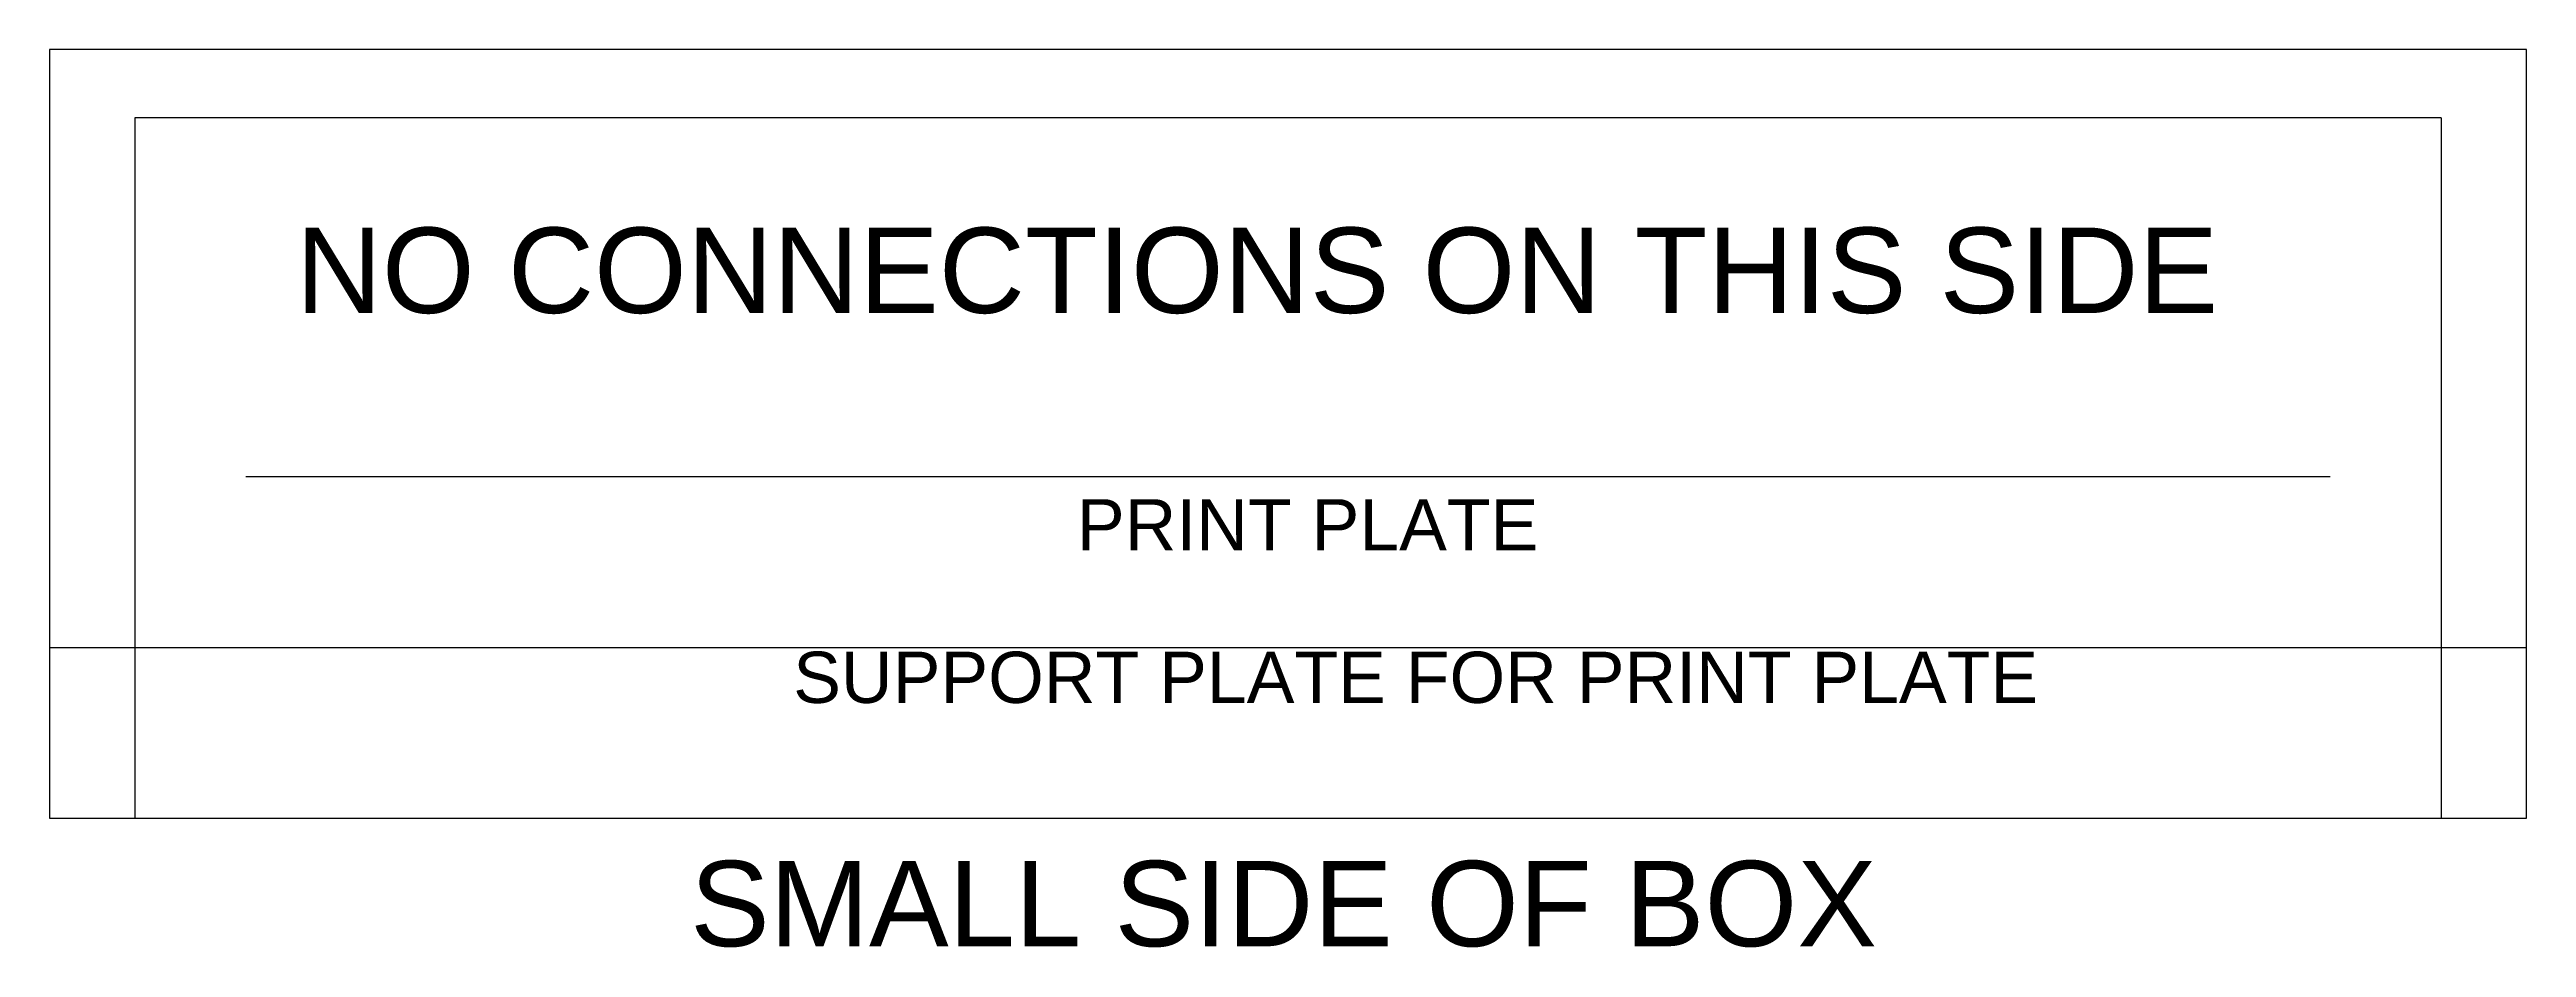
# Model space of a CAD drawing. Header units: millimetres. Extents: x -145 to 145, y -60 to 45.
import ezdxf

# ---------------------------------------------------------------- set-up
doc = ezdxf.new("R2010")
doc.units = ezdxf.units.MM
doc.layers.get('0').update_dxf_attribs({"lineweight": 25})
doc.layers.add('layer 1', color=5, linetype='Continuous', lineweight=25, true_color=0x0000ff)
doc.layers.add('layer 2', color=3, linetype='Continuous', lineweight=25, true_color=0x00ff00)
doc.styles.add('textstyle11', font='')
doc.styles.add('textstyle12', font='')
doc.styles.add('textstyle13', font='')
doc.styles.add('textstyle14', font='')
doc.styles.get('textstyle11').set_extended_font_data('Arial')
doc.styles.get('textstyle12').set_extended_font_data('Arial')
doc.styles.get('textstyle13').set_extended_font_data('Arial')
doc.styles.get('textstyle14').set_extended_font_data('Arial')

msp = doc.modelspace()

# ---------------------------------------------------------------- linework, layer by layer
for p, q in [((145, 45), (-145, 45)), ((-145, 45), (-145, -45)), ((145, -45), (145, 45)), ((135, 37), (-135, 37)), ((-135, 37), (-135, -45)), ((135, 37), (135, -45)), ((-145, -45), (145, -45))]:
    msp.add_line(p, q)
at = {"layer": 'layer 1'}
msp.add_line((-145, -25), (145, -25), dxfattribs=at)
at = {"layer": 'layer 2'}
msp.add_line((-122, -5), (122, -5), dxfattribs=at)

# ---------------------------------------------------------------- texts
at = {"char_height": 1, "attachment_point": 1}
for s, insert, style in [('\\c0;\\H10;NO CONNECTIONS ON THIS SIDE', (-116.17, 24.15), 'textstyle14'), ('\\C5;\\H6;SUPPORT PLATE FOR PRINT\\C256; \\C5;PLATE', (-57.93, -25.51), 'textstyle11'), ('\\H10;SMALL SIDE OF BOX', (-70, -50), 'textstyle12')]:
    msp.add_mtext(s, dxfattribs=dict(at, insert=insert, style=style))
at = {"layer": 'layer 2', "insert": (-24.71, -7.65), "char_height": 1, "attachment_point": 1, "style": 'textstyle13'}
msp.add_mtext('\\C3;\\H6;PRINT\\c0; \\C3;PLATE', dxfattribs=at)

doc.saveas('drawing.dxf')
